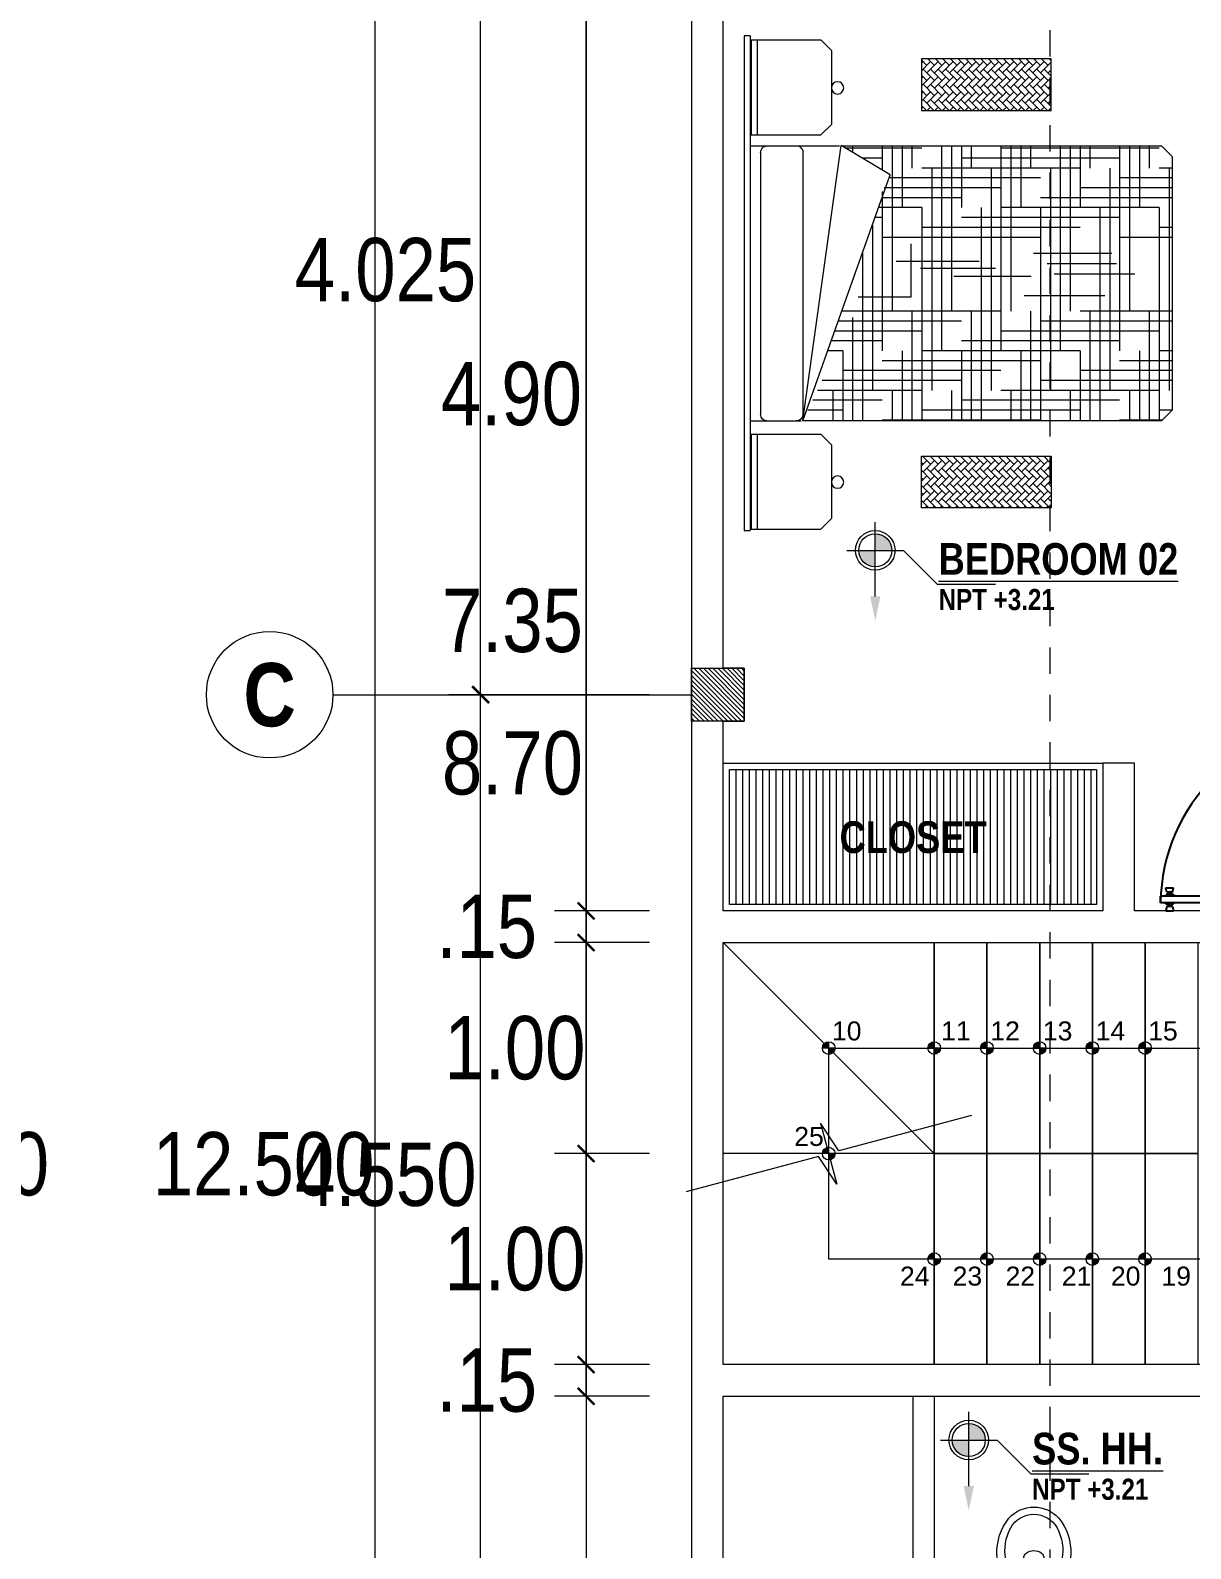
# Model space of a CAD drawing. Header units: millimetres. Extents: x 56 to 215, y 47 to 103.
# Drawn here: x 68.59 to 74.09, y 91.04 to 98.23 of the extents above; entities that cross this region are included whole.
import ezdxf
from ezdxf.enums import TextEntityAlignment as Align

# ---------------------------------------------------------------- set-up
doc = ezdxf.new("R2010")
doc.units = ezdxf.units.MM
doc.linetypes.add('DASHED2', pattern=[0.375, 0.25, -0.125])
for name, color, linetype, lineweight in [('A_Bloques', 56, 'Continuous', 15), ('A_Muro con Techo', 232, 'Continuous', 40), ('A_Texto', 43, 'Continuous', 9), ('E_Columna', 3, 'Continuous', 25), ('G_Cortes', 3, 'Continuous', 60), ('G_Ejes', 253, 'Continuous', 20), ('G_Escalera', 40, 'Continuous', 18), ('G_Sombreados', 8, 'Continuous', 9), ('G_Texto', 122, 'Continuous', 20)]:
    doc.layers.add(name, color=color, linetype=linetype, lineweight=lineweight)
doc.layers.add('A_Puerta', color=32, linetype='Continuous')
doc.layers.add('G_Acotación', color=171, linetype='Continuous')
doc.styles.add('Acotacion', font='ARIALN.TTF')
doc.styles.add('AMBIENTES', font='ARIALNB.TTF', dxfattribs={"height": 0.15})
doc.styles.add('Arial Marron', font='ARIALN.TTF')
doc.styles.add('ARIAL1.2', font='arial.ttf', dxfattribs={"width": 1.2})
doc.styles.add('Cotas', font='ARIALNB.TTF', dxfattribs={"height": 0.1})
doc.styles.add('Eje', font='ARIALNB.TTF', dxfattribs={"height": 0.3})
doc.dimstyles.new('Lenin_50', dxfattribs={"dimtxt": 0.3, "dimasz": 0.08, "dimexe": 0.15, "dimexo": 0.2, "dimgap": 0.03, "dimtad": 2, "dimtih": 1, "dimtoh": 1, "dimlfac": -1, "dimzin": 4, "dimdsep": 46, "dimtxsty": 'Acotacion', "dimblk": 'ARCHTICK', "dimcen": 0.08, "dimclrd": 256, "dimclre": 256, "dimclrt": 4, "dimazin": 1, "dimtm": 1e-09, "dimtfac": 1, "dimtmove": 2, "dimatfit": 2, "dimfxl": 1, "dimtolj": 1, "dimlwd": 13, "dimlwe": 18, "dimarcsym": 0})

# ---------------------------------------------------------------- blocks, each defined once
blk = doc.blocks.new('COBRE1_2')
h = blk.add_hatch()
h.set_pattern_fill('AR-HBONE', color=37, scale=0.00025, style=0)
h.set_pattern_definition([(45, (-1.600238, -0.118363), (1e-14, 0.03592102), [0.0762, -0.0254]), (135, (-1.582278, -0.100403), (1e-14, 0.03592102), [0.0762, -0.0254])])
h.paths.add_polyline_path([(-0.8188, -0.8395), (-1.0637, -0.8395), (-1.0637, -1.4547), (-0.8188, -1.4547)])
h = blk.add_hatch()
h.set_pattern_fill('AR-HBONE', color=37, scale=0.00025, style=0)
h.set_pattern_definition([(135, (1.601507, -0.118363), (-4e-18, 0.03592102), [0.0762, -0.0254]), (45, (1.583546, -0.100403), (-4e-18, 0.03592102), [0.0762, -0.0254])])
h.paths.add_polyline_path([(0.8201, -0.8395), (1.065, -0.8395), (1.065, -1.4547), (0.8201, -1.4547)])
for p, q in [((-1.1717, 0), (1.1717, 0)), ((-1.1717, -0.0273), (-1.1717, 0)), ((1.1717, 0), (1.1717, -0.0273)), ((-1.1717, -0.0273), (1.1717, -0.0273)), ((-1.153, -0.0331), (-0.703, -0.0331)), ((-1.153, -0.0331), (-1.153, -0.3631)), ((-1.153, -0.0608), (-0.703, -0.0608)), ((-0.703, -0.0331), (-0.703, -0.3631)), ((-0.6511, -0.0273), (-0.6511, -0.4505)), ((0.6523, -0.0273), (0.6523, -0.2699)), ((0.7154, -0.0331), (0.7154, -0.3631)), ((0.7154, -0.0331), (1.1654, -0.0331)), ((0.7154, -0.0608), (1.1654, -0.0608)), ((1.1654, -0.0331), (1.1654, -0.3631)), ((-0.6511, -0.1093), (-0.6511, -0.2473)), ((-0.6191, -0.0773), (0.6225, -0.0773)), ((0.6523, -0.1073), (0.6523, -0.2473)), ((0.6523, -0.2773), (-0.6527, -0.4586)), ((-0.6211, -0.2773), (0.6223, -0.2773)), ((0.6523, -0.2773), (-0.513, -0.6917)), ((0.6492, -0.2789), (0.6523, -0.2789)), ((0.6523, -1.9773), (0.6523, -0.2773)), ((-1.153, -0.3631), (-1.103, -0.4131)), ((-1.103, -0.4131), (-0.753, -0.4131)), ((-0.753, -0.4131), (-0.703, -0.3631)), ((0.7154, -0.3631), (0.7654, -0.4131)), ((0.7654, -0.4131), (1.1154, -0.4131)), ((1.1154, -0.4131), (1.1654, -0.3631)), ((-0.513, -0.6917), (-0.6527, -0.4586)), ((-0.6511, -0.4614), (-0.6511, -1.9773)), ((-0.6511, -0.4664), (-0.6481, -0.4664)), ((0.6484, -1.4039), (0.6484, -0.6539)), ((0.6484, -1.9812), (0.6484, -1.7789)), ((-0.6511, -1.9773), (-0.6011, -2.0273)), ((-0.5456, -2.0132), (0.5078, -2.0132)), ((0.6023, -2.0273), (0.6523, -1.9773)), ((-0.6011, -2.0273), (0.6023, -2.0273))]:
    blk.add_line(p, q)
at = {"color": 37}
for p, q in [((0.5078, -0.8414), (0.5078, -0.3468)), ((0.5547, -0.6539), (0.5547, -0.3243)), ((0.6016, -0.4664), (0.6016, -0.3017)), ((0.2266, -0.8414), (0.2266, -0.4287)), ((0.2734, -0.6539), (0.2734, -0.4121)), ((0.3203, -0.4664), (0.3203, -0.3954)), ((0.4609, -1.0289), (0.4609, -0.3694)), ((0.5078, -0.4195), (0.6523, -0.4195)), ((-0.6393, -0.8414), (-0.6393, -0.4809)), ((0.1328, -1.2164), (0.1328, -0.4621)), ((0.1797, -1.0289), (0.1797, -0.4454)), ((0.3203, -0.4664), (0.6523, -0.4664)), ((0.4141, -1.2164), (0.4141, -0.4664)), ((-0.6511, -0.5132), (-0.62, -0.5132)), ((-0.5924, -0.6539), (-0.5924, -0.5591)), ((-0.1429, -0.5601), (0.6523, -0.5601)), ((0.0644, -0.5399), (0.0644, -0.7912)), ((0.1617, -0.5132), (0.6523, -0.5132)), ((-0.3581, -0.8414), (-0.3581, -0.6366)), ((-0.3112, -0.6539), (-0.3112, -0.6199)), ((-0.2747, -0.607), (0.5078, -0.607)), ((-0.6511, -0.6539), (-0.5356, -0.6539)), ((-0.6511, -0.7007), (0.1328, -0.7007)), ((-0.4987, -1.4039), (-0.4987, -0.6848)), ((-0.4518, -1.2164), (-0.4518, -0.6623)), ((-0.4343, -0.6539), (0.3203, -0.6539)), ((-0.4049, -1.0289), (-0.4049, -0.6533)), ((-0.2174, -1.4039), (-0.2174, -0.6539)), ((0.3672, -1.4039), (0.3672, -0.6539)), ((0.5078, -0.7007), (0.6523, -0.7007)), ((-0.6511, -0.7476), (-0.3581, -0.7476)), ((0.0644, -0.7912), (-0.1868, -0.7912)), ((-0.1049, -0.7202), (-0.1049, -1.1136)), ((0.3203, -0.7476), (0.6523, -0.7476)), ((-0.6511, -0.7945), (-0.5456, -0.7945)), ((-0.5456, -1.5914), (-0.5456, -0.8414)), ((-0.3581, -0.8414), (0.6523, -0.8414)), ((-0.2643, -1.5914), (-0.2643, -0.8414)), ((-0.0721, -0.8349), (-0.0721, -1.19)), ((0.1328, -0.7945), (0.6523, -0.7945)), ((0.3203, -1.5914), (0.3203, -0.8414)), ((0.6016, -1.5914), (0.6016, -0.8414)), ((-0.6511, -0.9351), (0.3203, -0.9351)), ((-0.5456, -0.8882), (0.5078, -0.8882)), ((-0.6511, -0.982), (0.1328, -0.982)), ((-0.0339, -0.9934), (-0.0339, -1.3594)), ((0.5078, -0.982), (0.6523, -0.982)), ((-0.6511, -1.0289), (-0.3581, -1.0289)), ((-0.6511, -1.0757), (-0.5456, -1.0757)), ((-0.5924, -1.7789), (-0.5924, -1.0289)), ((-0.3112, -1.7789), (-0.3112, -1.0289)), ((0.1328, -1.0757), (0.6523, -1.0757)), ((0.2734, -1.7789), (0.2734, -1.0289)), ((0.3203, -1.0289), (0.6523, -1.0289)), ((0.5547, -1.7789), (0.5547, -1.0289)), ((-0.3581, -1.1226), (0.6523, -1.1226)), ((-0.6511, -1.2164), (0.3203, -1.2164)), ((-0.6393, -1.9664), (-0.6393, -1.2164)), ((-0.5456, -1.1695), (0.5078, -1.1695)), ((-0.3581, -1.9664), (-0.3581, -1.2164)), ((0.2266, -1.9664), (0.2266, -1.2164)), ((0.5078, -1.9664), (0.5078, -1.2164)), ((-0.6511, -1.2632), (0.1328, -1.2632)), ((0.5078, -1.2632), (0.6523, -1.2632)), ((-0.6511, -1.3101), (-0.3581, -1.3101)), ((-0.6511, -1.357), (-0.5456, -1.357)), ((0.0589, -1.3266), (0.0589, -1.709)), ((0.1328, -1.357), (0.6523, -1.357)), ((0.3203, -1.3101), (0.6523, -1.3101)), ((-0.4049, -2.0273), (-0.4049, -1.4039)), ((-0.3581, -1.4039), (0.6523, -1.4039)), ((-0.1431, -1.3703), (-0.1431, -1.7418)), ((-0.094, -1.4359), (-0.094, -1.7637)), ((0.1797, -2.0273), (0.1797, -1.4039)), ((0.4609, -2.0273), (0.4609, -1.4039)), ((-0.6511, -1.4976), (0.3203, -1.4976)), ((-0.5456, -1.4507), (0.5078, -1.4507)), ((-0.0448, -1.4687), (-0.0448, -1.8511)), ((-0.6511, -1.5445), (0.1328, -1.5445)), ((0.5078, -1.5445), (0.6523, -1.5445)), ((-0.6511, -1.5914), (-0.3581, -1.5914)), ((-0.6511, -1.6382), (-0.5456, -1.6382)), ((-0.4518, -2.0273), (-0.4518, -1.5914)), ((0.1328, -2.0273), (0.1328, -1.5914)), ((0.1328, -1.6382), (0.6523, -1.6382)), ((0.3203, -1.5914), (0.6523, -1.5914)), ((0.4141, -2.0273), (0.4141, -1.5914)), ((-0.3581, -1.6851), (0.6523, -1.6851)), ((-0.6511, -1.7789), (0.3203, -1.7789)), ((-0.5456, -1.732), (0.5078, -1.732)), ((-0.4987, -2.0273), (-0.4987, -1.7789)), ((-0.2174, -2.0273), (-0.2174, -1.7789)), ((0.3672, -2.0273), (0.3672, -1.7789)), ((-0.6511, -1.8257), (0.1328, -1.8257)), ((0.5078, -1.8257), (0.6523, -1.8257)), ((-0.6511, -1.8726), (-0.3581, -1.8726)), ((-0.6511, -1.9195), (-0.5456, -1.9195)), ((0.1328, -1.9195), (0.6523, -1.9195)), ((0.3203, -1.8726), (0.6523, -1.8726)), ((-0.5456, -2.0273), (-0.5456, -1.9664)), ((-0.3581, -1.9664), (0.6523, -1.9664)), ((-0.2643, -2.0273), (-0.2643, -1.9664)), ((0.3203, -2.0273), (0.3203, -1.9664)), ((0.6016, -2.0273), (0.6016, -1.9664))]:
    blk.add_line(p, q, dxfattribs=at)
for points in [[(-1.0637, -0.8395), (-0.8188, -0.8395), (-0.8188, -1.4547), (-1.0637, -1.4547)], [(1.065, -0.8395), (0.8201, -0.8395), (0.8201, -1.4547), (1.065, -1.4547)]]:
    blk.add_lwpolyline(points, close=True)
for centre in [(-0.9256, -0.4422), (0.9427, -0.4422)]:
    blk.add_circle(centre, 0.0292)
for centre, radius, start, end in [((-0.6191, -0.1093), 0.032, 89.99992, 179.99995), ((0.6223, -0.1073), 0.03, 0.11268, 89.62857), ((-0.6211, -0.2473), 0.03, 179.99998, 270.00004), ((0.6223, -0.2473), 0.03, 270, 0)]:
    blk.add_arc(centre, radius, start, end)
blk = doc.blocks.new('TITULP')
h = blk.add_hatch(color=1)
h.paths.add_polyline_path([(0, -0.0554), (0, -0.134), (0.0785, -0.134, 0.414214)])
h.paths.add_polyline_path([(0, -0.134), (-0.0785, -0.134, 0.414214), (0, -0.2125)])
for p, q in [((0, -0.3527), (0, 0)), ((-0.134, -0.134), (0.134, -0.134)), ((0.2939, -0.2939), (0.5699, -0.2939))]:
    blk.add_line(p, q)
at = {"lineweight": 18}
blk.add_line((0.134, -0.134), (0.2939, -0.2939), dxfattribs=at)
for radius in [0.0937, 0.0785]:
    blk.add_circle((0, -0.134), radius)
blk.add_solid([(0.0242, -0.3527), (0, -0.4678), (-0.0242, -0.3527)])
at = {"style": 'Arial Marron', "width": 1.35}
blk.add_attdef('%%USALA', text='', height=0.14, dxfattribs=at).set_placement((0.3052, -0.1124), align=Align.TOP_LEFT)
at = {"style": 'Arial Marron', "width": 1.1}
blk.add_attdef('NPT%%P0.00', text='', height=0.1, dxfattribs=at).set_placement((0.6033, -0.3972), align=Align.MIDDLE_CENTER)
at = {"style": 'Arial Marron'}
blk.add_attdef('PISO', text='', height=0.08, dxfattribs=at).set_placement((0.6033, -0.5391), align=Align.MIDDLE_CENTER)
blk = doc.blocks.new('Puerta 02')
for p, q in [((0.0239, 0.9132), (0, 0.918)), ((0, 0.918), (0, 0.8782)), ((0.0239, 0.883), (0, 0.8782)), ((0.0239, 0.9068), (0.0239, 0.9132)), ((0.0277, 0.9068), (0.0239, 0.9068)), ((0.0239, 0.8893), (0.0239, 0.9068)), ((0.0277, 0.8893), (0.0239, 0.8893)), ((0.0239, 0.8893), (0.0239, 0.883)), ((0.0317, 0.9092), (0.0277, 0.9092)), ((0.0277, 0.9068), (0.0277, 0.9092)), ((0.0277, 0.8893), (0.0277, 0.9068)), ((0.0277, 0.8893), (0.0277, 0.8869)), ((0.0317, 0.8869), (0.0277, 0.8869)), ((0.0317, 0.9092), (0.0317, 0.9124)), ((0.0357, 0.9124), (0.0317, 0.9124)), ((0.0317, 0.8869), (0.0317, 0.9092)), ((0.0317, 0.8869), (0.0317, 0.8838)), ((0.0357, 0.8838), (0.0317, 0.8838)), ((0.042, 0.9243), (0.0357, 0.9124)), ((0.0357, 0.8838), (0.0357, 0.9124)), ((0.042, 0.8718), (0.0357, 0.8838)), ((0.042, 0.8718), (0.042, 0.9243)), ((0.0436, 0.9243), (0.042, 0.9243)), ((0.0436, 0.9463), (0.0784, 0.9463)), ((0.0436, 0.005), (0.0436, 0.9463)), ((0.0784, 0.005), (0.0784, 0.9463)), ((0.0784, 0.9243), (0.08, 0.9243)), ((0.0789, 0.8981), (0.0789, 0.8981)), ((0.0789, 0.8981), (0.0789, 0.8981)), ((0.08, 0.8718), (0.08, 0.9243)), ((0.08, 0.9243), (0.0863, 0.9124)), ((0.08, 0.8718), (0.0863, 0.8838)), ((0.0863, 0.8838), (0.0863, 0.9124)), ((0.0863, 0.9124), (0.0903, 0.9124)), ((0.0863, 0.8838), (0.0903, 0.8838)), ((0.0903, 0.9092), (0.0903, 0.9124)), ((0.0903, 0.9092), (0.0943, 0.9092)), ((0.0903, 0.8869), (0.0903, 0.9092)), ((0.0903, 0.8869), (0.0943, 0.8869)), ((0.0903, 0.8869), (0.0903, 0.8838)), ((0.0943, 0.9068), (0.0943, 0.9092)), ((0.0943, 0.8893), (0.0943, 0.9068)), ((0.0943, 0.9068), (0.0983, 0.9068)), ((0.0943, 0.8893), (0.0943, 0.8869)), ((0.0943, 0.8893), (0.0983, 0.8893)), ((0.0983, 0.9132), (0.1221, 0.918)), ((0.0983, 0.9068), (0.0983, 0.9132)), ((0.0983, 0.8893), (0.0983, 0.9068)), ((0.0983, 0.8893), (0.0983, 0.883)), ((0.0983, 0.883), (0.1221, 0.8782)), ((0.1221, 0.918), (0.1221, 0.8782)), ((0.0436, 0.8718), (0.042, 0.8718)), ((0.0784, 0.8718), (0.08, 0.8718)), ((0, 0.05), (0, -0.05)), ((0.0336, 0.05), (0, 0.05)), ((0.0336, 0.05), (0.0336, 0.005)), ((0.0436, 0.005), (0.0336, 0.005)), ((0.0783, 0.005), (0.0433, 0.005)), ((0.0436, 0.005), (0.0436, -0.05)), ((0.965, 0.005), (0.975, 0.005)), ((0.965, 0.005), (0.965, -0.05)), ((0.975, 0.05), (0.975, 0.005)), ((0.975, 0.05), (1, 0.05)), ((1, 0.05), (1, -0.05)), ((0.0436, -0.05), (0, -0.05)), ((1, -0.05), (0.965, -0.05))]:
    blk.add_line(p, q)
blk.add_arc((0.0336, 0.005), 0.9414, 0, 89.39134)
blk = doc.blocks.new('INOD4')
at = {"linetype": 'ByBlock'}
for p, q in [((-0.2225, -0.06), (-0.2225, -0.1316)), ((-0.1825, -0.02), (0.1825, -0.02)), ((0.2225, -0.06), (0.2225, -0.1316)), ((-0.048, -0.433), (-0.048, -0.4129)), ((0.048, -0.433), (0.048, -0.4129))]:
    blk.add_line(p, q, dxfattribs=at)
for centre, radius in [((0, -0.142), 0.0135), ((0, -0.142), 0.0135), ((-0.08, -0.25), 0.0075), ((0.08, -0.25), 0.0075)]:
    blk.add_circle(centre, radius, dxfattribs=at)
for centre, radius, start, end in [((-0.1825, -0.06), 0.04, 90, 180), ((-0.1595, -0.1087), 0.04, 96.27189, 180), ((0, -1.56), 1.493, 83.67552, 96.33055), ((0, -1.56), 1.5, 83.72811, 96.27189), ((0.1595, -0.1087), 0.04, 0, 83.72811), ((0.1825, -0.06), 0.04, 0, 90), ((-0.1585, -0.1316), 0.064, 180, 263.20695), ((-0.1601, -0.1159), 0.04, 96.21414, 169.75716), ((0.1601, -0.1159), 0.04, 10.24284, 83.78586), ((0.1585, -0.1316), 0.064, 276.79305, 0), ((0, 1.199), 1.404, 263.20695, 276.79305), ((2.2862, -0.8696), 2.5, 164.45601, 168.42561), ((-2.2862, -0.8696), 2.5, 11.57439, 15.54399), ((-0.007, -0.416), 0.1156, 96.24191, 152.59732), ((0, -0.48), 0.18, 83.75809, 96.24191), ((0.007, -0.416), 0.1156, 27.40268, 83.75809), ((0.4232, -0.4957), 0.6, 167.70933, 175.6206), ((0.079, -0.471), 0.216, 168.38048, 209.11615), ((0.1123, -0.4778), 0.25, 152.59732, 168.38048), ((-0.033, -0.4129), 0.015, 96.64916, 180), ((0, -0.696), 0.3, 83.35084, 96.64916), ((0.033, -0.4129), 0.015, 0, 83.35084), ((-0.1123, -0.4778), 0.25, 11.61952, 27.40268), ((-0.079, -0.471), 0.216, 330.88385, 11.61952), ((-0.4232, -0.4957), 0.6, 4.3794, 12.29067), ((0.0848, -0.4604), 0.26, 177.69717, 218.71313), ((-0.018, -0.433), 0.03, 180, 233.1301), ((0, -0.409), 0.06, 233.1301, 306.8699), ((0.018, -0.433), 0.03, 306.8699, 0), ((-0.0848, -0.4604), 0.26, 321.28687, 2.30283), ((0, -0.515), 0.16, 222.43623, 317.56377), ((0, -0.515), 0.1256, 209.11615, 330.88385)]:
    blk.add_arc(centre, radius, start, end, dxfattribs=at)
blk = doc.blocks.new('Eri')
blk.add_line((-1.7, 0), (0, 0))
blk.add_circle((-2, 0), 0.3)
at = {"color": 1, "style": 'Eje', "flags": 4}
blk.add_attdef('H', text='', height=0.3, dxfattribs=at).set_placement((-2, 0), align=Align.MIDDLE_CENTER)
blk = doc.blocks.new('_ArchTick')
at = {"color": 0, "linetype": 'ByBlock', "const_width": 0.15}
blk.add_lwpolyline([(-0.5, -0.5), (0.5, 0.5)], dxfattribs=at)
blk = doc.blocks.new('*D67')
at = {"layer": 'Defpoints', "color": 0, "transparency": 16777216}
for p in [(70.2255, 99.1087), (71.7255, 99.1087), (71.7255, 86.6087)]:
    blk.add_point(p, dxfattribs=at)
at = {"layer": 'G_Acotación', "lineweight": 18, "transparency": 16777216}
for p, q in [((71.5255, 99.1087), (70.0755, 99.1087)), ((71.5255, 86.6087), (70.0755, 86.6087))]:
    blk.add_line(p, q, dxfattribs=at)
at = {"layer": 'G_Acotación', "lineweight": 13, "transparency": 16777216}
blk.add_line((70.2255, 86.6087), (70.2255, 99.1087), dxfattribs=at)
at = {"layer": 'G_Acotación', "lineweight": 13, "transparency": 16777216, "xscale": 0.08, "yscale": 0.08, "zscale": 0.08}
for p, rotation in [((70.2255, 99.1087), 90), ((70.2255, 86.6087), 270)]:
    blk.add_blockref('_ArchTick', p, dxfattribs=dict(at, rotation=rotation))
at = {"layer": 'G_Acotación', "color": 4, "lineweight": 5, "transparency": 16777216, "insert": (69.6968, 92.8587), "char_height": 0.3, "attachment_point": 5, "style": 'Acotacion'}
blk.add_mtext('\\A1;12.500', dxfattribs=at)
blk = doc.blocks.new('*D167')
at = {"layer": 'Defpoints', "color": 0, "transparency": 16777216}
for p in [(70.7255, 95.0837), (71.7255, 95.0837), (71.7255, 90.5337)]:
    blk.add_point(p, dxfattribs=at)
at = {"layer": 'G_Acotación', "lineweight": 18, "transparency": 16777216}
for p, q in [((71.5255, 95.0837), (70.5755, 95.0837)), ((71.5255, 90.5337), (70.5755, 90.5337))]:
    blk.add_line(p, q, dxfattribs=at)
at = {"layer": 'G_Acotación', "lineweight": 13, "transparency": 16777216}
blk.add_line((70.7255, 90.5337), (70.7255, 95.0837), dxfattribs=at)
at = {"layer": 'G_Acotación', "lineweight": 13, "transparency": 16777216, "xscale": 0.08, "yscale": 0.08, "zscale": 0.08}
for p, rotation in [((70.7255, 95.0837), 90), ((70.7255, 90.5337), 270)]:
    blk.add_blockref('_ArchTick', p, dxfattribs=dict(at, rotation=rotation))
at = {"layer": 'G_Acotación', "color": 4, "lineweight": 5, "transparency": 16777216, "insert": (70.2759, 92.8087), "char_height": 0.3, "attachment_point": 5, "style": 'Acotacion'}
blk.add_mtext('\\A1;4.550', dxfattribs=at)
blk = doc.blocks.new('*D168')
at = {"layer": 'Defpoints', "color": 0, "transparency": 16777216}
for p in [(70.7255, 99.1087), (71.7255, 99.1087), (71.7255, 95.0837)]:
    blk.add_point(p, dxfattribs=at)
at = {"layer": 'G_Acotación', "lineweight": 18, "transparency": 16777216}
for p, q in [((71.5255, 99.1087), (70.5755, 99.1087)), ((71.5255, 95.0837), (70.5755, 95.0837))]:
    blk.add_line(p, q, dxfattribs=at)
at = {"layer": 'G_Acotación', "lineweight": 13, "transparency": 16777216}
blk.add_line((70.7255, 95.0837), (70.7255, 99.1087), dxfattribs=at)
at = {"layer": 'G_Acotación', "lineweight": 13, "transparency": 16777216, "xscale": 0.08, "yscale": 0.08, "zscale": 0.08}
for p, rotation in [((70.7255, 99.1087), 90), ((70.7255, 95.0837), 270)]:
    blk.add_blockref('_ArchTick', p, dxfattribs=dict(at, rotation=rotation))
at = {"layer": 'G_Acotación', "color": 4, "lineweight": 5, "transparency": 16777216, "insert": (70.2746, 97.0962), "char_height": 0.3, "attachment_point": 5, "style": 'Acotacion'}
blk.add_mtext('\\A1;4.025', dxfattribs=at)
blk = doc.blocks.new('*D86')
at = {"layer": 'Defpoints', "color": 0, "transparency": 16777216}
for p in [(66.1255, 99.1087), (67.6255, 99.1087), (66.1255, 86.6087)]:
    blk.add_point(p, dxfattribs=at)
at = {"layer": 'G_Acotación', "lineweight": 18, "transparency": 16777216}
for p, q in [((66.3255, 99.1087), (67.7755, 99.1087)), ((66.3255, 86.6087), (67.7755, 86.6087))]:
    blk.add_line(p, q, dxfattribs=at)
at = {"layer": 'G_Acotación', "lineweight": 13, "transparency": 16777216}
blk.add_line((67.6255, 86.6087), (67.6255, 99.1087), dxfattribs=at)
at = {"layer": 'G_Acotación', "lineweight": 13, "transparency": 16777216, "xscale": 0.08, "yscale": 0.08, "zscale": 0.08}
for p, rotation in [((67.6255, 99.1087), 90), ((67.6255, 86.6087), 270)]:
    blk.add_blockref('_ArchTick', p, dxfattribs=dict(at, rotation=rotation))
at = {"layer": 'G_Acotación', "color": 4, "lineweight": 5, "transparency": 16777216, "insert": (68.1542, 92.8587), "char_height": 0.3, "attachment_point": 5, "style": 'Acotacion'}
blk.add_mtext('\\A1;12.500', dxfattribs=at)
blk = doc.blocks.new('*D119')
at = {"layer": 'Defpoints', "color": 0, "transparency": 16777216}
for p in [(71.2255, 94.0587), (71.7255, 94.0587), (71.7255, 93.9087)]:
    blk.add_point(p, dxfattribs=at)
at = {"layer": 'G_Acotación', "lineweight": 18, "transparency": 16777216}
for p, q in [((71.5255, 94.0587), (71.0755, 94.0587)), ((71.5255, 93.9087), (71.0755, 93.9087))]:
    blk.add_line(p, q, dxfattribs=at)
at = {"layer": 'G_Acotación', "lineweight": 13, "transparency": 16777216}
blk.add_line((71.2255, 93.9087), (71.2255, 94.0587), dxfattribs=at)
at = {"layer": 'G_Acotación', "lineweight": 13, "transparency": 16777216, "xscale": 0.08, "yscale": 0.08, "zscale": 0.08}
for p, rotation in [((71.2255, 94.0587), 90), ((71.2255, 93.9087), 270)]:
    blk.add_blockref('_ArchTick', p, dxfattribs=dict(at, rotation=rotation))
at = {"layer": 'G_Acotación', "color": 4, "lineweight": 5, "transparency": 16777216, "insert": (70.7542, 93.9837), "char_height": 0.3, "attachment_point": 5, "style": 'Acotacion'}
blk.add_mtext('\\A1;.15', dxfattribs=at)
blk = doc.blocks.new('*D120')
at = {"layer": 'Defpoints', "color": 0, "transparency": 16777216}
for p in [(71.2255, 98.9587), (71.7255, 98.9587), (71.7255, 94.0587)]:
    blk.add_point(p, dxfattribs=at)
at = {"layer": 'G_Acotación', "lineweight": 18, "transparency": 16777216}
for p, q in [((71.5255, 98.9587), (71.0755, 98.9587)), ((71.5255, 94.0587), (71.0755, 94.0587))]:
    blk.add_line(p, q, dxfattribs=at)
at = {"layer": 'G_Acotación', "lineweight": 13, "transparency": 16777216}
blk.add_line((71.2255, 94.0587), (71.2255, 98.9587), dxfattribs=at)
at = {"layer": 'G_Acotación', "lineweight": 13, "transparency": 16777216, "xscale": 0.08, "yscale": 0.08, "zscale": 0.08}
for p, rotation in [((71.2255, 98.9587), 90), ((71.2255, 94.0587), 270)]:
    blk.add_blockref('_ArchTick', p, dxfattribs=dict(at, rotation=rotation))
at = {"layer": 'G_Acotación', "color": 4, "lineweight": 5, "transparency": 16777216, "insert": (70.8715, 96.5087), "char_height": 0.3, "attachment_point": 5, "style": 'Acotacion'}
blk.add_mtext('\\A1;4.90', dxfattribs=at)
blk = doc.blocks.new('*D181')
at = {"layer": 'Defpoints', "color": 0, "transparency": 16777216}
for p in [(71.7255, 93.9087), (71.2255, 92.9087), (71.7255, 92.9087)]:
    blk.add_point(p, dxfattribs=at)
at = {"layer": 'G_Acotación', "lineweight": 18, "transparency": 16777216}
for p, q in [((71.5255, 93.9087), (71.0755, 93.9087)), ((71.5255, 92.9087), (71.0755, 92.9087))]:
    blk.add_line(p, q, dxfattribs=at)
at = {"layer": 'G_Acotación', "lineweight": 13, "transparency": 16777216}
blk.add_line((71.2255, 93.9087), (71.2255, 92.9087), dxfattribs=at)
at = {"layer": 'G_Acotación', "lineweight": 13, "transparency": 16777216, "xscale": 0.08, "yscale": 0.08, "zscale": 0.08}
for p, rotation in [((71.2255, 93.9087), 90), ((71.2255, 92.9087), 270)]:
    blk.add_blockref('_ArchTick', p, dxfattribs=dict(at, rotation=rotation))
at = {"layer": 'G_Acotación', "color": 4, "lineweight": 5, "transparency": 16777216, "insert": (70.8879, 93.4087), "char_height": 0.3, "attachment_point": 5, "style": 'Acotacion'}
blk.add_mtext('\\A1;1.00', dxfattribs=at)
blk = doc.blocks.new('*D182')
at = {"layer": 'Defpoints', "color": 0, "transparency": 16777216}
for p in [(71.7255, 92.9087), (71.2255, 91.9087), (71.7255, 91.9087)]:
    blk.add_point(p, dxfattribs=at)
at = {"layer": 'G_Acotación', "lineweight": 18, "transparency": 16777216}
for p, q in [((71.5255, 92.9087), (71.0755, 92.9087)), ((71.5255, 91.9087), (71.0755, 91.9087))]:
    blk.add_line(p, q, dxfattribs=at)
at = {"layer": 'G_Acotación', "lineweight": 13, "transparency": 16777216}
blk.add_line((71.2255, 92.9087), (71.2255, 91.9087), dxfattribs=at)
at = {"layer": 'G_Acotación', "lineweight": 13, "transparency": 16777216, "xscale": 0.08, "yscale": 0.08, "zscale": 0.08}
for p, rotation in [((71.2255, 92.9087), 90), ((71.2255, 91.9087), 270)]:
    blk.add_blockref('_ArchTick', p, dxfattribs=dict(at, rotation=rotation))
at = {"layer": 'G_Acotación', "color": 4, "lineweight": 5, "transparency": 16777216, "insert": (70.8879, 92.4087), "char_height": 0.3, "attachment_point": 5, "style": 'Acotacion'}
blk.add_mtext('\\A1;1.00', dxfattribs=at)
blk = doc.blocks.new('*D183')
at = {"layer": 'Defpoints', "color": 0, "transparency": 16777216}
for p in [(71.7255, 91.9087), (71.2255, 91.7587), (71.7255, 91.7587)]:
    blk.add_point(p, dxfattribs=at)
at = {"layer": 'G_Acotación', "lineweight": 18, "transparency": 16777216}
for p, q in [((71.5255, 91.9087), (71.0755, 91.9087)), ((71.5255, 91.7587), (71.0755, 91.7587))]:
    blk.add_line(p, q, dxfattribs=at)
at = {"layer": 'G_Acotación', "lineweight": 13, "transparency": 16777216}
blk.add_line((71.2255, 91.9087), (71.2255, 91.7587), dxfattribs=at)
at = {"layer": 'G_Acotación', "lineweight": 13, "transparency": 16777216, "xscale": 0.08, "yscale": 0.08, "zscale": 0.08}
for p, rotation in [((71.2255, 91.9087), 90), ((71.2255, 91.7587), 270)]:
    blk.add_blockref('_ArchTick', p, dxfattribs=dict(at, rotation=rotation))
at = {"layer": 'G_Acotación', "color": 4, "lineweight": 5, "transparency": 16777216, "insert": (70.7542, 91.8337), "char_height": 0.3, "attachment_point": 5, "style": 'Acotacion'}
blk.add_mtext('\\A1;.15', dxfattribs=at)
blk = doc.blocks.new('*D184')
at = {"layer": 'Defpoints', "color": 0, "transparency": 16777216}
for p in [(71.2255, 99.1087), (71.7255, 99.1087), (71.7255, 91.7587)]:
    blk.add_point(p, dxfattribs=at)
at = {"layer": 'G_Acotación', "lineweight": 18, "transparency": 16777216}
for p, q in [((71.5255, 99.1087), (71.0755, 99.1087)), ((71.5255, 91.7587), (71.0755, 91.7587))]:
    blk.add_line(p, q, dxfattribs=at)
at = {"layer": 'G_Acotación', "lineweight": 13, "transparency": 16777216}
blk.add_line((71.2255, 91.7587), (71.2255, 99.1087), dxfattribs=at)
at = {"layer": 'G_Acotación', "lineweight": 13, "transparency": 16777216, "xscale": 0.08, "yscale": 0.08, "zscale": 0.08}
for p, rotation in [((71.2255, 99.1087), 90), ((71.2255, 91.7587), 270)]:
    blk.add_blockref('_ArchTick', p, dxfattribs=dict(at, rotation=rotation))
at = {"layer": 'G_Acotación', "color": 4, "lineweight": 5, "transparency": 16777216, "insert": (70.8761, 95.4337), "char_height": 0.3, "attachment_point": 5, "style": 'Acotacion'}
blk.add_mtext('\\A1;7.35', dxfattribs=at)
blk = doc.blocks.new('*D185')
at = {"layer": 'Defpoints', "color": 0, "transparency": 16777216}
for p in [(71.7255, 99.1087), (71.2255, 90.4087), (71.7255, 90.4087)]:
    blk.add_point(p, dxfattribs=at)
at = {"layer": 'G_Acotación', "lineweight": 18, "transparency": 16777216}
for p, q in [((71.5255, 99.1087), (71.0755, 99.1087)), ((71.5255, 90.4087), (71.0755, 90.4087))]:
    blk.add_line(p, q, dxfattribs=at)
at = {"layer": 'G_Acotación', "lineweight": 13, "transparency": 16777216}
blk.add_line((71.2255, 99.1087), (71.2255, 90.4087), dxfattribs=at)
at = {"layer": 'G_Acotación', "lineweight": 13, "transparency": 16777216, "xscale": 0.08, "yscale": 0.08, "zscale": 0.08}
for p, rotation in [((71.2255, 99.1087), 90), ((71.2255, 90.4087), 270)]:
    blk.add_blockref('_ArchTick', p, dxfattribs=dict(at, rotation=rotation))
at = {"layer": 'G_Acotación', "color": 4, "lineweight": 5, "transparency": 16777216, "insert": (70.8764, 94.7587), "char_height": 0.3, "attachment_point": 5, "style": 'Acotacion'}
blk.add_mtext('\\A1;8.70', dxfattribs=at)

msp = doc.modelspace()

# ---------------------------------------------------------------- hatches: boundary and pattern name
at = {"layer": 'E_Columna', "lineweight": 5}
h = msp.add_hatch(dxfattribs=at)
h.set_pattern_fill('LINE', color=256, scale=0.005, angle=45, style=0)
h.set_pattern_definition([(135, (186.871546, 6.74542), (0.0112253202, 0.0112253202), [])])
h.paths.add_polyline_path([(71.9755, 94.9587), (71.7255, 94.9587), (71.7255, 95.2087), (71.9755, 95.2087)])
at = {"layer": 'G_Escalera', "lineweight": 5}
h = msp.add_hatch(color=3, dxfattribs=at)
h.paths.add_polyline_path([(72.3455, 93.4087, -0.414214), (72.3755, 93.4387), (72.3755, 93.4087)])
h.paths.add_polyline_path([(72.3755, 93.4087), (72.4055, 93.4087, -0.414214), (72.3755, 93.3787)])
h = msp.add_hatch(color=3, dxfattribs=at)
h.paths.add_polyline_path([(72.3455, 93.4087, -0.414214), (72.3755, 93.4387), (72.3755, 93.4087)])
h.paths.add_polyline_path([(72.3755, 93.4087), (72.4055, 93.4087, -0.414214), (72.3755, 93.3787)])
h = msp.add_hatch(color=3, dxfattribs=at)
h.paths.add_polyline_path([(72.8455, 93.4087, -0.414214), (72.8755, 93.4387), (72.8755, 93.4087)])
h.paths.add_polyline_path([(72.8755, 93.4087), (72.9055, 93.4087, -0.414214), (72.8755, 93.3787)])
h = msp.add_hatch(color=3, dxfattribs=at)
h.paths.add_polyline_path([(72.8455, 93.4087, -0.414214), (72.8755, 93.4387), (72.8755, 93.4087)])
h.paths.add_polyline_path([(72.8755, 93.4087), (72.9055, 93.4087, -0.414214), (72.8755, 93.3787)])
h = msp.add_hatch(color=3, dxfattribs=at)
h.paths.add_polyline_path([(73.0955, 93.4087, -0.414214), (73.1255, 93.4387), (73.1255, 93.4087)])
h.paths.add_polyline_path([(73.1255, 93.4087), (73.1555, 93.4087, -0.414214), (73.1255, 93.3787)])
h = msp.add_hatch(color=3, dxfattribs=at)
h.paths.add_polyline_path([(73.0955, 93.4087, -0.414214), (73.1255, 93.4387), (73.1255, 93.4087)])
h.paths.add_polyline_path([(73.1255, 93.4087), (73.1555, 93.4087, -0.414214), (73.1255, 93.3787)])
h = msp.add_hatch(color=3, dxfattribs=at)
h.paths.add_polyline_path([(73.3455, 93.4087, -0.414214), (73.3755, 93.4387), (73.3755, 93.4087)])
h.paths.add_polyline_path([(73.3755, 93.4087), (73.4055, 93.4087, -0.414214), (73.3755, 93.3787)])
h = msp.add_hatch(color=3, dxfattribs=at)
h.paths.add_polyline_path([(73.3455, 93.4087, -0.414214), (73.3755, 93.4387), (73.3755, 93.4087)])
h.paths.add_polyline_path([(73.3755, 93.4087), (73.4055, 93.4087, -0.414214), (73.3755, 93.3787)])
h = msp.add_hatch(color=3, dxfattribs=at)
h.paths.add_polyline_path([(73.5955, 93.4087, -0.414214), (73.6255, 93.4387), (73.6255, 93.4087)])
h.paths.add_polyline_path([(73.6255, 93.4087), (73.6555, 93.4087, -0.414214), (73.6255, 93.3787)])
h = msp.add_hatch(color=3, dxfattribs=at)
h.paths.add_polyline_path([(73.5955, 93.4087, -0.414214), (73.6255, 93.4387), (73.6255, 93.4087)])
h.paths.add_polyline_path([(73.6255, 93.4087), (73.6555, 93.4087, -0.414214), (73.6255, 93.3787)])
h = msp.add_hatch(color=3, dxfattribs=at)
h.paths.add_polyline_path([(73.8455, 93.4087, -0.414214), (73.8755, 93.4387), (73.8755, 93.4087)])
h.paths.add_polyline_path([(73.8755, 93.4087), (73.9055, 93.4087, -0.414214), (73.8755, 93.3787)])
h = msp.add_hatch(color=3, dxfattribs=at)
h.paths.add_polyline_path([(73.8455, 93.4087, -0.414214), (73.8755, 93.4387), (73.8755, 93.4087)])
h.paths.add_polyline_path([(73.8755, 93.4087), (73.9055, 93.4087, -0.414214), (73.8755, 93.3787)])
h = msp.add_hatch(color=3, dxfattribs=at)
h.paths.add_polyline_path([(72.3455, 92.9087, -0.414214), (72.3755, 92.9387), (72.3755, 92.9087)])
h.paths.add_polyline_path([(72.3755, 92.9087), (72.4055, 92.9087, -0.414214), (72.3755, 92.8787)])
h = msp.add_hatch(color=3, dxfattribs=at)
h.paths.add_polyline_path([(72.3455, 92.9087, -0.414214), (72.3755, 92.9387), (72.3755, 92.9087)])
h.paths.add_polyline_path([(72.3755, 92.9087), (72.4055, 92.9087, -0.414214), (72.3755, 92.8787)])
h = msp.add_hatch(color=3, dxfattribs=at)
h.paths.add_polyline_path([(72.8455, 92.4087, -0.414214), (72.8755, 92.4387), (72.8755, 92.4087)])
h.paths.add_polyline_path([(72.8755, 92.4087), (72.9055, 92.4087, -0.414214), (72.8755, 92.3787)])
h = msp.add_hatch(color=3, dxfattribs=at)
h.paths.add_polyline_path([(72.8455, 92.4087, -0.414214), (72.8755, 92.4387), (72.8755, 92.4087)])
h.paths.add_polyline_path([(72.8755, 92.4087), (72.9055, 92.4087, -0.414214), (72.8755, 92.3787)])
h = msp.add_hatch(color=3, dxfattribs=at)
h.paths.add_polyline_path([(73.0955, 92.4087, -0.414214), (73.1255, 92.4387), (73.1255, 92.4087)])
h.paths.add_polyline_path([(73.1255, 92.4087), (73.1555, 92.4087, -0.414214), (73.1255, 92.3787)])
h = msp.add_hatch(color=3, dxfattribs=at)
h.paths.add_polyline_path([(73.0955, 92.4087, -0.414214), (73.1255, 92.4387), (73.1255, 92.4087)])
h.paths.add_polyline_path([(73.1255, 92.4087), (73.1555, 92.4087, -0.414214), (73.1255, 92.3787)])
h = msp.add_hatch(color=3, dxfattribs=at)
h.paths.add_polyline_path([(73.3455, 92.4087, -0.414214), (73.3755, 92.4387), (73.3755, 92.4087)])
h.paths.add_polyline_path([(73.3755, 92.4087), (73.4055, 92.4087, -0.414214), (73.3755, 92.3787)])
h = msp.add_hatch(color=3, dxfattribs=at)
h.paths.add_polyline_path([(73.3455, 92.4087, -0.414214), (73.3755, 92.4387), (73.3755, 92.4087)])
h.paths.add_polyline_path([(73.3755, 92.4087), (73.4055, 92.4087, -0.414214), (73.3755, 92.3787)])
h = msp.add_hatch(color=3, dxfattribs=at)
h.paths.add_polyline_path([(73.5955, 92.4087, -0.414214), (73.6255, 92.4387), (73.6255, 92.4087)])
h.paths.add_polyline_path([(73.6255, 92.4087), (73.6555, 92.4087, -0.414214), (73.6255, 92.3787)])
h = msp.add_hatch(color=3, dxfattribs=at)
h.paths.add_polyline_path([(73.5955, 92.4087, -0.414214), (73.6255, 92.4387), (73.6255, 92.4087)])
h.paths.add_polyline_path([(73.6255, 92.4087), (73.6555, 92.4087, -0.414214), (73.6255, 92.3787)])
h = msp.add_hatch(color=3, dxfattribs=at)
h.paths.add_polyline_path([(73.8455, 92.4087, -0.414214), (73.8755, 92.4387), (73.8755, 92.4087)])
h.paths.add_polyline_path([(73.8755, 92.4087), (73.9055, 92.4087, -0.414214), (73.8755, 92.3787)])
h = msp.add_hatch(color=3, dxfattribs=at)
h.paths.add_polyline_path([(73.8455, 92.4087, -0.414214), (73.8755, 92.4387), (73.8755, 92.4087)])
h.paths.add_polyline_path([(73.8755, 92.4087), (73.9055, 92.4087, -0.414214), (73.8755, 92.3787)])
at = {"layer": 'G_Sombreados', "lineweight": 5}
h = msp.add_hatch(dxfattribs=at)
h.set_pattern_fill('LINE', color=256, scale=0.01, angle=90, style=0)
h.set_pattern_definition([(90, (186.871546, 6.74542), (0.03175, -1e-16), [])])
h.paths.add_polyline_path([(71.9055, 94.7287), (73.6455, 94.7287), (73.6455, 94.0887), (71.9055, 94.0887)])

# ---------------------------------------------------------------- linework, layer by layer
at = {"layer": 'A_Bloques', "lineweight": 5}
for points in [[(71.8755, 94.7587), (73.6755, 94.7587), (73.6755, 94.0587), (71.8755, 94.0587)], [(71.9055, 94.7287), (73.6455, 94.7287), (73.6455, 94.0887), (71.9055, 94.0887)], [(72.7755, 91.7587), (72.8755, 91.7587), (72.8755, 90.5587), (72.7755, 90.5587)]]:
    msp.add_lwpolyline(points, close=True, dxfattribs=at)
at = {"layer": 'A_Bloques', "color": 1, "lineweight": 5}
msp.add_lwpolyline([(73.0516, 93.0899), (72.4238, 92.9216), (72.3367, 93.0536), (72.4143, 92.7638), (72.3272, 92.8957), (71.6994, 92.7275)], dxfattribs=at)
at = {"layer": 'A_Muro con Techo', "lineweight": 5}
for points in [[(74.8755, 97.4587), (74.8755, 97.7087), (77.7255, 97.7087), (77.7255, 99.1087), (71.7255, 99.1087), (71.7255, 86.4587)], [(74.8755, 94.0587), (73.8255, 94.0587), (73.8255, 94.7587), (73.6755, 94.7587), (73.6755, 94.0587), (71.8755, 94.0587), (71.8755, 94.9587), (71.9755, 94.9587), (71.9755, 95.2087), (71.8755, 95.2087), (71.8755, 98.8587), (71.9755, 98.8587), (71.9755, 98.9587), (74.6255, 98.9587)], [(74.8755, 91.9087), (71.8755, 91.9087), (71.8755, 93.9087), (74.8755, 93.9087)], [(71.8755, 90.6587), (71.8755, 91.7587), (74.8755, 91.7587)]]:
    msp.add_lwpolyline(points, dxfattribs=at)
at = {"layer": 'E_Columna', "lineweight": 5}
msp.add_lwpolyline([(71.9755, 94.9587), (71.7255, 94.9587), (71.7255, 95.2087), (71.9755, 95.2087)], close=True, dxfattribs=at)
at = {"layer": 'G_Cortes', "color": 3, "linetype": 'DASHED2', "lineweight": 5, "ltscale": 0.5}
msp.add_line((73.4255, 83.933), (73.4255, 100.9844), dxfattribs=at)
at = {"layer": 'G_Escalera', "lineweight": 5}
for q in [(71.8755, 93.9087), (71.8755, 92.9087)]:
    msp.add_line((72.8755, 92.9087), q, dxfattribs=at)
at = {"layer": 'G_Escalera', "color": 3, "lineweight": 5}
for p, q in [((72.4055, 93.4087), (72.3455, 93.4087)), ((72.4055, 93.4087), (72.3455, 93.4087)), ((72.3755, 93.3787), (72.3755, 93.4387)), ((72.3755, 93.3787), (72.3755, 93.4387)), ((72.9055, 93.4087), (72.8455, 93.4087)), ((72.9055, 93.4087), (72.8455, 93.4087)), ((72.8755, 93.3787), (72.8755, 93.4387)), ((72.8755, 93.3787), (72.8755, 93.4387)), ((73.1555, 93.4087), (73.0955, 93.4087)), ((73.1555, 93.4087), (73.0955, 93.4087)), ((73.1255, 93.3787), (73.1255, 93.4387)), ((73.1255, 93.3787), (73.1255, 93.4387)), ((73.4055, 93.4087), (73.3455, 93.4087)), ((73.4055, 93.4087), (73.3455, 93.4087)), ((73.3755, 93.3787), (73.3755, 93.4387)), ((73.3755, 93.3787), (73.3755, 93.4387)), ((73.6555, 93.4087), (73.5955, 93.4087)), ((73.6555, 93.4087), (73.5955, 93.4087)), ((73.6255, 93.3787), (73.6255, 93.4387)), ((73.6255, 93.3787), (73.6255, 93.4387)), ((73.9055, 93.4087), (73.8455, 93.4087)), ((73.9055, 93.4087), (73.8455, 93.4087)), ((73.8755, 93.3787), (73.8755, 93.4387)), ((73.8755, 93.3787), (73.8755, 93.4387)), ((72.4055, 92.9087), (72.3455, 92.9087)), ((72.4055, 92.9087), (72.3455, 92.9087)), ((72.3755, 92.8787), (72.3755, 92.9387)), ((72.3755, 92.8787), (72.3755, 92.9387)), ((72.9055, 92.4087), (72.8455, 92.4087)), ((72.9055, 92.4087), (72.8455, 92.4087)), ((72.8755, 92.3787), (72.8755, 92.4387)), ((72.8755, 92.3787), (72.8755, 92.4387)), ((73.1555, 92.4087), (73.0955, 92.4087)), ((73.1555, 92.4087), (73.0955, 92.4087)), ((73.1255, 92.3787), (73.1255, 92.4387)), ((73.1255, 92.3787), (73.1255, 92.4387)), ((73.4055, 92.4087), (73.3455, 92.4087)), ((73.4055, 92.4087), (73.3455, 92.4087)), ((73.3755, 92.3787), (73.3755, 92.4387)), ((73.3755, 92.3787), (73.3755, 92.4387)), ((73.6555, 92.4087), (73.5955, 92.4087)), ((73.6555, 92.4087), (73.5955, 92.4087)), ((73.6255, 92.3787), (73.6255, 92.4387)), ((73.6255, 92.3787), (73.6255, 92.4387)), ((73.9055, 92.4087), (73.8455, 92.4087)), ((73.9055, 92.4087), (73.8455, 92.4087)), ((73.8755, 92.3787), (73.8755, 92.4387)), ((73.8755, 92.3787), (73.8755, 92.4387))]:
    msp.add_line(p, q, dxfattribs=at)
at = {"layer": 'G_Escalera', "lineweight": 5}
for points in [[(72.8755, 91.9087), (71.8755, 91.9087), (71.8755, 93.9087), (72.8755, 93.9087)], [(72.8755, 92.9087), (72.8755, 93.9087), (73.1255, 93.9087), (73.1255, 92.9087)], [(73.1255, 92.9087), (73.1255, 93.9087), (73.3755, 93.9087), (73.3755, 92.9087)], [(73.3755, 92.9087), (73.3755, 93.9087), (73.6255, 93.9087), (73.6255, 92.9087)], [(73.6255, 92.9087), (73.6255, 93.9087), (73.8755, 93.9087), (73.8755, 92.9087)], [(73.8755, 92.9087), (73.8755, 93.9087), (74.1255, 93.9087), (74.1255, 92.9087)], [(72.8755, 91.9087), (72.8755, 92.9087), (73.1255, 92.9087), (73.1255, 91.9087)], [(73.1255, 91.9087), (73.1255, 92.9087), (73.3755, 92.9087), (73.3755, 91.9087)], [(73.3755, 91.9087), (73.3755, 92.9087), (73.6255, 92.9087), (73.6255, 91.9087)], [(73.6255, 91.9087), (73.6255, 92.9087), (73.8755, 92.9087), (73.8755, 91.9087)], [(73.8755, 91.9087), (73.8755, 92.9087), (74.1255, 92.9087), (74.1255, 91.9087)]]:
    msp.add_lwpolyline(points, close=True, dxfattribs=at)
at = {"layer": 'G_Escalera', "color": 5, "lineweight": 5}
msp.add_lwpolyline([(74.3755, 92.4087), (74.5755, 92.4087), (74.3755, 92.4087), (74.1255, 92.4087), (73.8755, 92.4087), (73.1255, 92.4087), (72.8755, 92.4087), (72.3755, 92.4087), (72.3755, 93.4087), (74.3755, 93.4087), (74.5755, 93.4087)], dxfattribs=at)
at = {"layer": 'G_Escalera', "color": 3, "lineweight": 5}
for centre in [(72.3755, 93.4087), (72.3755, 93.4087), (72.8755, 93.4087), (72.8755, 93.4087), (73.1255, 93.4087), (73.1255, 93.4087), (73.3755, 93.4087), (73.3755, 93.4087), (73.6255, 93.4087), (73.6255, 93.4087), (73.8755, 93.4087), (73.8755, 93.4087), (72.3755, 92.9087), (72.3755, 92.9087), (72.8755, 92.4087), (72.8755, 92.4087), (73.1255, 92.4087), (73.1255, 92.4087), (73.3755, 92.4087), (73.3755, 92.4087), (73.6255, 92.4087), (73.6255, 92.4087), (73.8755, 92.4087), (73.8755, 92.4087)]:
    msp.add_circle(centre, 0.03, dxfattribs=at)

# ---------------------------------------------------------------- block references
at = {"layer": 'A_Bloques', "lineweight": 5, "xscale": -1}
for name, p, rotation in [('COBRE1_2', (71.9755, 97.0337), 90), ('INOD4', (73.348, 90.5587), 180)]:
    msp.add_blockref(name, p, dxfattribs=dict(at, rotation=rotation))
at = {"layer": 'A_Puerta', "lineweight": 5, "xscale": 0.9000000000000057, "yscale": 0.9000000000000057, "zscale": 0.9000000000000057, "rotation": 90}
msp.add_blockref('Puerta 02', (74.8005, 94.0587), dxfattribs=at)
at = {"layer": 'A_Texto', "lineweight": 5}
ref = msp.add_blockref('TITULP', (72.5962, 95.9018), dxfattribs=at)
ref.add_attrib('NPT%%P0.00', 'NPT +3.21', dxfattribs={"layer": '0', "color": 30, "height": 0.1, "style": 'Cotas'}).set_placement((73.1719, 95.5347), align=Align.MIDDLE_CENTER)
ref.add_attrib('%%USALA', '%%UBEDROOM 02', dxfattribs={"layer": '0', "height": 0.15, "style": 'AMBIENTES'}).set_placement((72.8965, 95.802), align=Align.TOP_LEFT)
ref = msp.add_blockref('TITULP', (73.0394, 91.6855), dxfattribs=at)
ref.add_attrib('NPT%%P0.00', 'NPT +3.21', dxfattribs={"layer": '0', "color": 30, "height": 0.1, "style": 'Cotas'}).set_placement((73.6151, 91.3183), align=Align.MIDDLE_CENTER)
ref.add_attrib('%%USALA', '%%USS. HH.', dxfattribs={"layer": '0', "height": 0.15, "style": 'AMBIENTES'}).set_placement((73.3397, 91.5857), align=Align.TOP_LEFT)
at = {"layer": 'G_Ejes', "lineweight": 5}
ref = msp.add_blockref('Eri', (71.7255, 95.0837), dxfattribs=at)
ref.add_attrib('H', 'C', dxfattribs={"layer": '0', "color": 1, "height": 0.3, "rotation": 360, "style": 'Eje', "flags": 4}).set_placement((69.7253, 95.0837), align=Align.MIDDLE_CENTER)

# ---------------------------------------------------------------- texts
at = {"layer": 'A_Texto', "lineweight": 5, "style": 'AMBIENTES'}
msp.add_text('CLOSET', height=0.15, rotation=360, dxfattribs=at).set_placement((72.7755, 94.4087, 0), align=Align.MIDDLE)
at = {"layer": 'G_Texto', "lineweight": 5, "style": 'ARIAL1.2'}
for s, p in [('10', (72.461, 93.4452)), ('11', (72.9781, 93.4452)), ('12', (73.2116, 93.4452)), ('13', (73.4607, 93.4452)), ('14', (73.7111, 93.4452)), ('15', (73.96, 93.4452)), ('25', (72.2823, 92.9452)), ('24', (72.7834, 92.2833)), ('23', (73.033, 92.2833)), ('22', (73.2839, 92.2833)), ('21', (73.5504, 92.2833)), ('20', (73.7833, 92.2833)), ('19', (74.0228, 92.2833))]:
    msp.add_text(s, height=0.09, rotation=360, dxfattribs=at).set_placement(p, align=Align.CENTER)

# ---------------------------------------------------------------- dimensions: what is measured, and where the dimension line sits
at = {"layer": 'G_Acotación', "lineweight": 5}
for base, p1, p2, override, picture, middle in [((67.6255, 99.1087), (66.1255, 86.6087), (66.1255, 99.1087), {"dimdec": 3, "dimfxl": 0.06}, '*D86', (68.1542, 92.8587)), ((70.2255, 99.1087), (71.7255, 86.6087), (71.7255, 99.1087), {"dimdec": 3, "dimfxl": 0.06}, '*D67', (69.6968, 92.8587)), ((70.7255, 99.1087), (71.7255, 95.0837), (71.7255, 99.1087), {"dimdec": 3, "dimfxl": 0.06}, '*D168', (70.2746, 97.0962)), ((71.2255, 99.1087), (71.7255, 91.7587), (71.7255, 99.1087), {"dimfxl": 0.06}, '*D184', (70.8761, 95.4337)), ((71.2255, 90.4087), (71.7255, 99.1087), (71.7255, 90.4087), {"dimfxl": 0.06}, '*D185', (70.8764, 94.7587)), ((71.2255, 98.9587), (71.7255, 94.0587), (71.7255, 98.9587), {"dimfxl": 0.06}, '*D120', (70.8715, 96.5087)), ((70.7255, 95.0837), (71.7255, 90.5337), (71.7255, 95.0837), {"dimdec": 3, "dimfxl": 0.06}, '*D167', (70.2759, 92.8087)), ((71.2255, 94.0587), (71.7255, 93.9087), (71.7255, 94.0587), {"dimfxl": 0.06}, '*D119', (70.7542, 93.9837)), ((71.2255, 92.9087), (71.7255, 93.9087), (71.7255, 92.9087), {"dimfxl": 0.06}, '*D181', (70.8879, 93.4087)), ((71.2255, 91.9087), (71.7255, 92.9087), (71.7255, 91.9087), {"dimfxl": 0.06}, '*D182', (70.8879, 92.4087)), ((71.2255, 91.7587), (71.7255, 91.9087), (71.7255, 91.7587), {"dimfxl": 0.06}, '*D183', (70.7542, 91.8337))]:
    dim = msp.add_linear_dim(base=base, p1=p1, p2=p2, angle=90, dimstyle='Lenin_50', override=override, dxfattribs=at)
    dim.commit()
    dim.dimension.update_dxf_attribs({"geometry": picture, "text_midpoint": middle})

doc.saveas('drawing.dxf')
